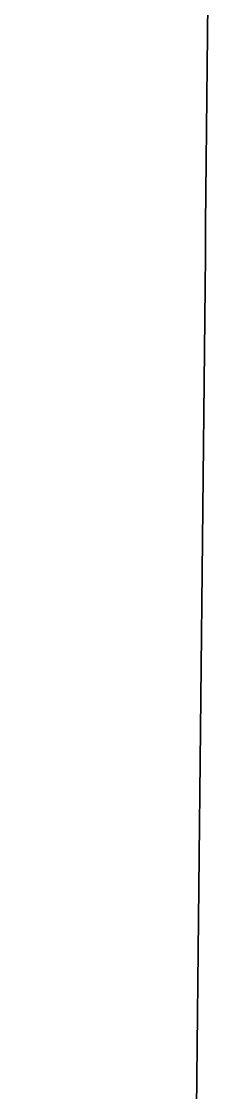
# Model space of a CAD drawing. Header units: millimetres. Extents: x 0 to 1840, y -1118 to 817.
# Drawn here: x 684.4766 to 684.5649, y -445.6496 to -445.174 of the extents above; entities that cross this region are included whole.
import ezdxf

# ---------------------------------------------------------------- set-up
doc = ezdxf.new("R2010")
doc.units = ezdxf.units.MM
doc.layers.add('Blocks', color=7, linetype='Continuous')
doc.layers.add('Blocks$Outline', color=7, linetype='Continuous', lineweight=35, true_color=0xff3f3f)

# ---------------------------------------------------------------- blocks, each defined once
blk = doc.blocks.new('N02 Office Chair Back')
at = {"layer": 'Blocks$Outline'}
for points, knots in [([(664.23078, 668.39881), (665.36924, 669.93936), (666.5077, 671.47991), (667.64617, 673.02046), (667.64617, 673.02046), (667.64617, 673.02046), (668.10996, 673.7031), (669.5003, 675.0437), (671.29303, 676.32983), (672.87763, 676.97959), (673.94988, 677.23212), (675.51075, 677.44656), (679.18748, 677.95169), (685.54391, 678.36026), (692.18086, 678.27187), (697.78851, 677.65816), (700.68689, 676.98429), (701.78946, 676.72794), (702.26642, 676.60684), (702.78609, 676.45893), (703.41138, 676.25873), (703.8751, 676.09014), (704.29619, 675.90461), (704.59901, 675.7232), (704.70953, 675.60661), (704.74155, 675.55043), (704.74224, 675.5492)], [-5.748249, -5.748249, -5.748249, -5.748249, 0, 0, 0, 0.0375, 0.1875, 0.2875, 0.3875, 0.5875, 0.5875, 0.5875, 5.313234, 11.719223, 19.674741, 25.202998, 28.597198, 28.597198, 28.597198, 28.630532, 28.647198, 28.663865, 28.680532, 28.697198, 28.713865, 28.714238, 28.714238, 28.714238, 28.714238]), ([(684.56185, 670.07889), (684.56164, 670.05865), (684.56144, 670.0384), (684.56123, 670.01815), (684.55512, 669.41934), (684.54283, 668.22143), (684.52729, 666.72327), (684.51483, 665.52461), (684.50548, 664.62565), (684.49622, 663.727), (684.48704, 662.82875), (684.48099, 662.23018), (684.47798, 661.93097), (684.48694, 661.62586), (684.47568, 660.9759), (684.36782, 660.07051), (684.21069, 659.29762), (684.05333, 658.69627), (683.88566, 658.17953), (683.74707, 657.81128), (683.66151, 657.59913), (683.5719, 657.3864), (683.45053, 657.11589), (683.23428, 656.6722), (682.87426, 656.0147), (682.51503, 655.46761), (682.2879, 655.15569)], [-0.007513, -0.007513, -0.007513, -0.007513, 0, 0, 0, 0.222222, 0.444444, 0.555556, 0.666667, 0.777778, 0.888889, 1, 1, 1, 1.027778, 1.055556, 1.069444, 1.083333, 1.097222, 1.104167, 1.107639, 1.111111, 1.118056, 1.125, 1.138889, 1.158264, 1.158264, 1.158264, 1.158264])]:
    blk.add_open_spline(points, degree=3, knots=knots, dxfattribs=at)

msp = doc.modelspace()

# ---------------------------------------------------------------- block references
at = {"layer": 'Blocks'}
msp.add_blockref('N02 Office Chair Back', (0, -1115.02947), dxfattribs=at)

doc.saveas('drawing.dxf')
